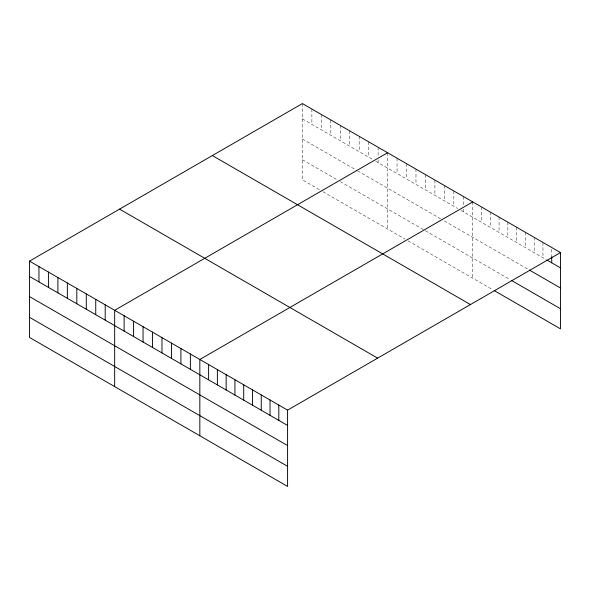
<?xml version="1.0" encoding="UTF-8"?>
<svg xmlns="http://www.w3.org/2000/svg" width="590" height="590" viewBox="0 0 590 590"><rect width="100%" height="100%" fill="white"/><g stroke="black" fill="none" stroke-linecap="round" stroke-linejoin="round"><path stroke-width="0.44" stroke-dasharray="2.95 2.21" d="M302.419 103.56L302.419 179.869L321.351 190.791M302.419 118.885L372.607 159.403M375.756 161.225L457.774 208.572M460.923 210.394L546.141 259.593M302.419 139.004L356.832 170.422M357.621 170.879L442.788 220.048M444.366 220.955L527.792 269.129M302.419 159.743L337.119 179.773M340.275 181.595L424.652 230.314M425.442 230.764L510.247 279.726M322.922 191.706L404.939 239.053M408.088 240.875L492.694 289.719M551.724 249.297L551.724 255.61M542.948 242.431L542.948 257.749M534.179 237.364L534.179 252.682M525.402 232.298L525.402 247.616M516.626 227.231L516.626 242.549M507.85 222.165L507.85 237.49M499.081 217.098L499.081 232.423M490.305 212.031L490.305 227.356M481.529 206.972L481.529 222.29M472.752 201.905L472.752 278.207M463.29 196.441L463.29 205.453M463.29 209.059L463.29 211.758M453.828 190.976L453.828 206.294M444.366 185.511L444.366 200.836M434.904 180.046L434.904 195.371M425.442 174.588L425.442 189.906M415.979 169.124L415.979 184.441M406.51 163.659L406.51 178.977M397.048 158.194L397.048 173.519M387.586 152.736L387.586 229.038M378.124 147.271L378.124 156.284M378.124 159.883L378.124 162.589M368.662 141.806L368.662 157.124M359.199 136.342L359.199 151.66M349.737 130.877L349.737 146.202M340.275 125.419L340.275 140.737M330.813 119.954L330.813 135.272M321.351 114.49L321.351 129.807M311.881 109.025L311.881 124.343"/><path stroke-width="0.89" d="M29.5 261.134L287.581 410.131L287.581 486.44L29.5 337.436L29.5 261.134L302.419 103.56L560.5 252.564L560.5 328.866L494.295 290.641M387.586 152.736L114.666 310.303L114.666 386.605M472.752 201.905L199.833 359.472L199.833 435.774M287.581 410.131L560.5 252.564M546.937 260.05L560.5 267.882M529.392 270.043L560.5 288.009M511.84 280.648L560.5 308.74M212.356 155.561L470.437 304.558M119.564 209.133L377.644 358.137M29.5 276.452L287.581 425.449M29.5 296.578L287.581 445.575M29.5 317.309L287.581 466.314M551.724 256.51L551.724 262.816M278.805 405.065L278.805 420.39M270.028 399.998L270.028 415.323M261.252 394.931L261.252 410.257M252.476 389.872L252.476 405.19M243.707 384.805L243.707 400.123M234.931 379.739L234.931 395.057M226.154 374.672L226.154 389.99M217.378 369.606L217.378 384.923M208.609 364.539L208.609 379.857M190.371 354.007L190.371 369.333M180.909 348.543L180.909 363.868M171.439 343.085L171.439 358.403M161.977 337.62L161.977 352.938M152.515 332.155L152.515 347.473M143.053 326.69L143.053 342.016M133.591 321.233L133.591 336.551M124.129 315.768L124.129 331.086M105.204 304.838L105.204 320.156M95.742 299.373L95.742 314.699M86.28 293.916L86.28 309.234M76.811 288.451L76.811 303.769M67.349 282.986L67.349 298.304M57.886 277.521L57.886 292.839M48.424 272.056L48.424 287.382M38.962 266.599L38.962 281.917"/></g></svg>
